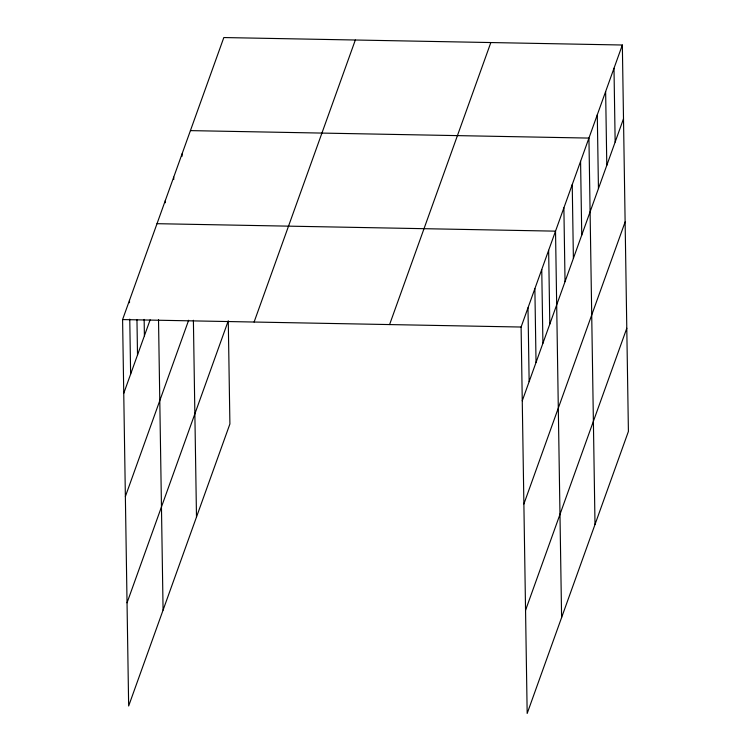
<?xml version="1.0" encoding="UTF-8"?>
<svg xmlns="http://www.w3.org/2000/svg" width="751" height="751" viewBox="0 0 751 751"><rect width="100%" height="100%" fill="white"/><g stroke="black" fill="none" stroke-linecap="round" stroke-linejoin="round"><path stroke-width="1.13" d="M127.041 602.809L228.276 320.79L229.9 423.968L128.656 705.987L122.591 319.569L223.826 37.55L622.344 45.013L628.409 431.431L527.174 713.45L521.1 327.032L622.344 45.013M123.746 393.336L150.134 319.823M125.37 496.514L188.642 320.245M254.101 322.029L355.336 40.01M389.591 324.573L490.835 42.554M522.264 400.799L623.499 118.78M523.888 503.977L625.123 221.958M525.55 610.272L626.794 328.253M190.416 130.618L588.934 138.081L595.008 524.498M157.006 223.685L555.524 231.148L561.598 617.566M122.591 319.569L521.1 327.032M613.989 68.285L615.153 142.052M605.635 91.547L606.799 165.314M597.289 114.819L598.444 188.585M580.579 161.352L581.743 235.119M572.234 184.615L573.388 258.382M563.879 207.877L565.034 281.653M548.643 250.327L549.798 324.094M541.753 269.506L542.917 343.273M534.872 288.675L536.036 362.451M527.991 307.854L529.145 381.63M193.392 320.273L196.49 517.035M182.061 153.88L182.099 156.227M173.716 177.152L173.753 179.489M165.361 200.414L165.398 202.761M158.517 319.729L163.08 610.103M144.145 319.41L144.399 335.81M136.964 319.86L137.517 354.988M129.472 300.391L129.51 302.737M129.763 319.128L130.627 374.158"/></g></svg>
